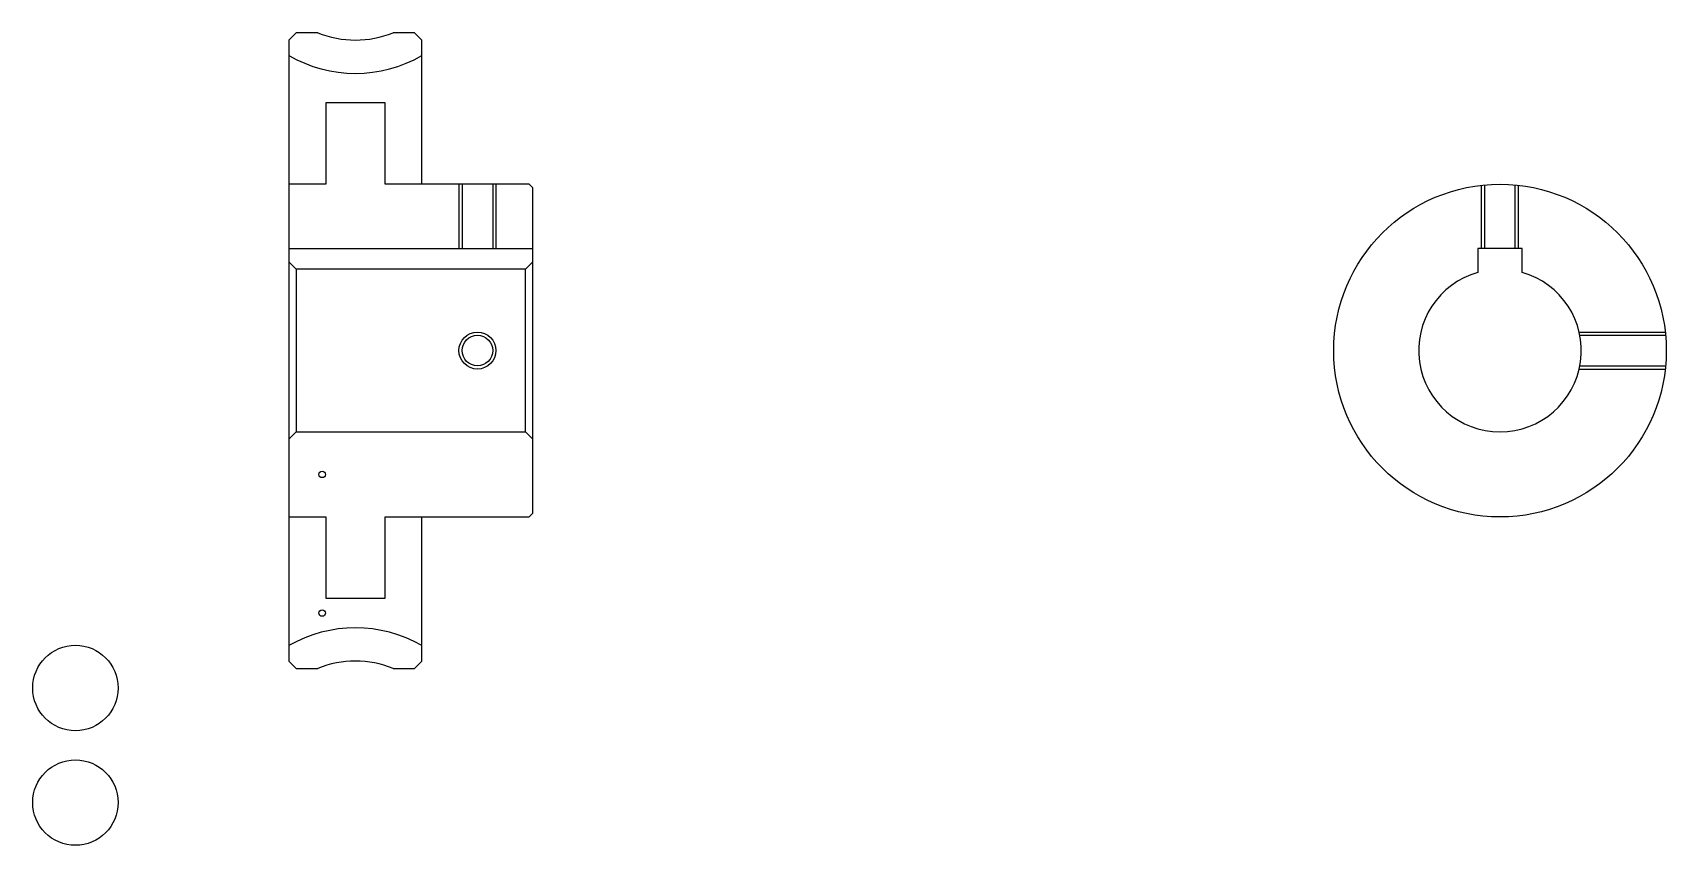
# Model space of a CAD drawing. Header units: metres. Extents: x 75 to 296, y 56 to 166.
import ezdxf

# ---------------------------------------------------------------- set-up
doc = ezdxf.new("R2010")
doc.units = ezdxf.units.M

msp = doc.modelspace()

# ---------------------------------------------------------------- linework, layer by layer
at = {"color": 4}
for p, q in [((109.777779, 136.980545), (142.777771, 136.980545)), ((142.777771, 135.180542), (141.777771, 134.180542)), ((109.777779, 111.18055), (110.777779, 112.18055)), ((142.777771, 111.18055), (141.777771, 112.18055))]:
    msp.add_line(p, q, dxfattribs=at)
for points in [[(113.678757, 166.180542), (110.777779, 166.180542), (109.777779, 165.180542), (109.777779, 111.18055)], [(127.777779, 145.680542), (127.777779, 165.180542), (126.777779, 166.180542), (123.876801, 166.180542)], [(127.777779, 145.680542), (122.777779, 145.680542), (122.777779, 156.680542), (114.777779, 156.680542), (114.777779, 145.680542), (109.777779, 145.680542)], [(127.777779, 100.68055), (142.277771, 100.68055), (142.777771, 101.18055), (142.777771, 145.180542), (142.277771, 145.680542), (127.777779, 145.680542)], [(132.777771, 145.680542), (132.777771, 136.980545)], [(133.212784, 145.680542), (133.212784, 136.980545)], [(137.342773, 145.680542), (137.342773, 136.980545)], [(137.777771, 145.680542), (137.777771, 136.980545)], [(271.111115, 136.980545), (271.111115, 145.541229)], [(271.546112, 136.980545), (271.546112, 145.585587)], [(275.676117, 136.980545), (275.676117, 145.585587)], [(276.111115, 136.980545), (276.111115, 145.541229)], [(109.777779, 135.180542), (110.777779, 134.180542), (110.777779, 112.18055), (141.777771, 112.18055), (141.777771, 134.180542), (110.777779, 134.180542)], [(276.611115, 133.76355), (276.611115, 136.980545), (270.611115, 136.980545), (270.611115, 133.76355)], [(284.323242, 125.68055), (295.971771, 125.68055)], [(284.415527, 125.245552), (296.016144, 125.245552)], [(284.323242, 120.68055), (295.971771, 120.68055)], [(284.415527, 121.115547), (296.016144, 121.115547)], [(109.777779, 111.18055), (109.777779, 81.18055), (110.777779, 80.18055), (113.678757, 80.18055)], [(109.777779, 100.68055), (114.777779, 100.68055), (114.777779, 89.68055), (122.777779, 89.68055), (122.777779, 100.68055), (127.777779, 100.68055)], [(123.876801, 80.18055), (126.777779, 80.18055), (127.777779, 81.18055), (127.777779, 100.68055)]]:
    msp.add_lwpolyline(points, dxfattribs=at)
for centre, radius in [((273.611115, 123.18055), 22.5), ((135.277771, 123.18055), 2.065)]:
    msp.add_circle(centre, radius, dxfattribs=at)
at = {"color": 7}
msp.add_circle((135.277771, 123.18055), 2.5, dxfattribs=at)
at = {"color": 5}
for centre, radius in [((114.277779, 106.43055), 0.433333), ((114.277779, 87.68055), 0.433333), ((80.888885, 77.541656), 5.777778), ((80.888885, 62.04166), 5.777778)]:
    msp.add_circle(centre, radius, dxfattribs=at)
at = {"color": 4}
for centre, radius, start, end in [((118.777779, 178.680542), 13.5, 247.80839416, 292.19160389), ((118.777779, 178.680542), 18, 240.00000297, 299.99999703), ((273.611115, 123.18055), 11, 105.82662089, 74.17337911), ((118.777779, 67.68055), 18, 60.00000297, 119.99999703), ((118.777779, 67.68055), 13.5, 67.80839611, 112.19160584)]:
    msp.add_arc(centre, radius, start, end, dxfattribs=at)

doc.saveas('drawing.dxf')
